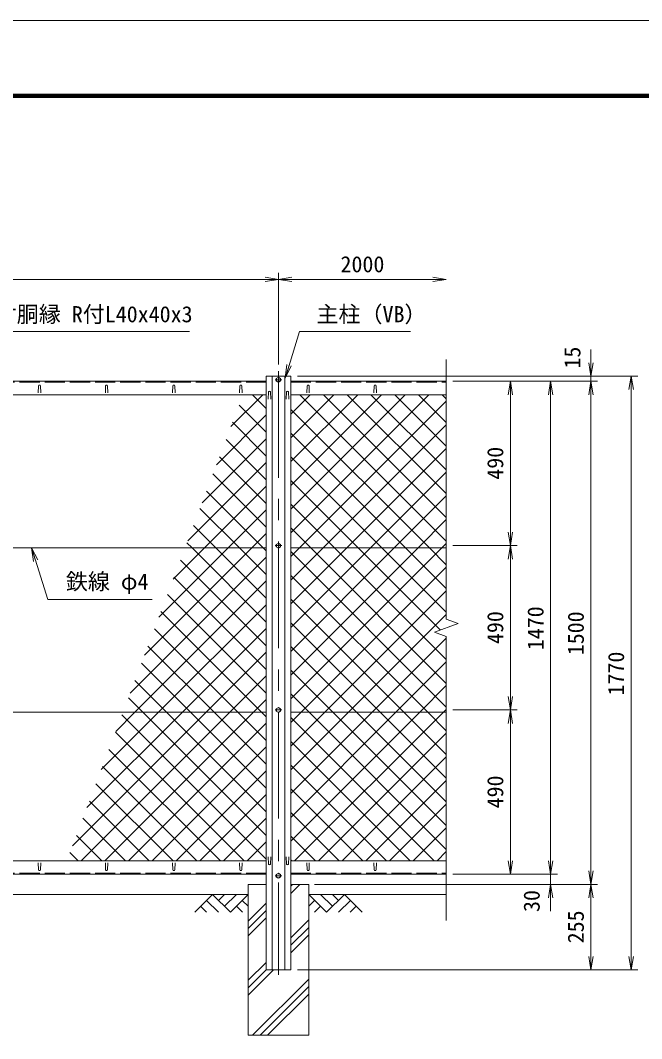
# Model space of a CAD drawing. Units: millimetres, scale not verified. Extents: x -4200 to 4200, y -2970 to 2970.
# Drawn here: x -2149 to -298, y -66 to 2970 of the extents above; entities that cross this region are included whole.
import ezdxf
from ezdxf.enums import TextEntityAlignment as Align

# ---------------------------------------------------------------- set-up
doc = ezdxf.new("R2010")
doc.units = ezdxf.units.MM
doc.header["$LTSCALE"] = 10
doc.linetypes.add('DASHED', pattern=[7.5, 6, -1.5])
doc.linetypes.add('USER1', pattern=[50.8, 31.75, -6.35, 6.35, -6.35])
for name, color, linetype, lineweight in [('0-0_D-STR1', 1, 'Continuous', 18), ('0-1_D-BMK', 2, 'USER1', 13), ('0-2_D-STR-DIM', 7, 'Continuous', 13), ('0-3_D-STR3', 3, 'Continuous', 13), ('0-4_D-BGD', 7, 'Continuous', 18), ('0-5_D-STR4', 7, 'Continuous', 18), ('0-6_D-DCR-HCH', 7, 'Continuous', 13), ('0-7_D-STR-TXT', 7, 'Continuous', 13), ('0-8_0', 7, 'Continuous', 18), ('0-A_D-STR2', 7, 'Continuous', 13), ('0-B_D-TTL', 7, 'Continuous', 18)]:
    doc.layers.add(name, color=color, linetype=linetype, lineweight=lineweight)
doc.styles.add('ＭＳ ゴシック', font='')
doc.styles.get('ＭＳ ゴシック').set_extended_font_data('MS Gothic')

# ---------------------------------------------------------------- blocks, each defined once
blk = doc.blocks.new('_Open')
at = {"layer": '0-8_0'}
blk.add_line((-10, 1.667), (0, 0), dxfattribs=at)
blk.add_lwpolyline([(-10, -1.667), (0, 0), (-10, 0)], dxfattribs=at)

msp = doc.modelspace()

# ---------------------------------------------------------------- linework, layer by layer
at = {"layer": '0-0_D-STR1'}
for p, q in [((-1416.47, 1893.92), (-3354.97, 1893.92)), ((-1398.97, 138.92), (-1398.97, 1908.92)), ((-1360.97, 138.92), (-1360.97, 1908.92)), ((-1343.47, 138.92), (-1343.47, 1908.92)), ((-1343.47, 1893.92), (-879.97, 1893.92)), ((-3354.97, 1853.92), (-1416.47, 1853.92)), ((-2094.97, 1880.79), (-2095.72, 1859.29)), ((-2088.97, 1880.79), (-2088.22, 1859.29)), ((-1894.97, 1880.79), (-1895.72, 1859.29)), ((-1888.97, 1880.79), (-1888.22, 1859.29)), ((-1694.97, 1880.79), (-1695.72, 1859.29)), ((-1688.97, 1880.79), (-1688.22, 1859.29)), ((-1494.97, 1880.79), (-1495.72, 1859.29)), ((-1488.97, 1880.79), (-1488.22, 1859.29)), ((-1409.97, 1862.3), (-1410.72, 1840.8)), ((-1403.97, 1862.3), (-1403.22, 1840.8)), ((-1355.97, 1862.3), (-1356.72, 1840.8)), ((-1349.97, 1862.3), (-1349.22, 1840.8)), ((-879.97, 1853.92), (-1343.47, 1853.92)), ((-1294.97, 1880.79), (-1295.72, 1859.29)), ((-1288.97, 1880.79), (-1288.22, 1859.29)), ((-1094.97, 1880.79), (-1095.72, 1859.29)), ((-1088.97, 1880.79), (-1088.22, 1859.29)), ((-3354.97, 463.92), (-1416.47, 463.92)), ((-2094.97, 437.05), (-2095.72, 458.55)), ((-2088.97, 437.05), (-2088.22, 458.55)), ((-1894.97, 437.05), (-1895.72, 458.55)), ((-1888.97, 437.05), (-1888.22, 458.55)), ((-1694.97, 437.05), (-1695.72, 458.55)), ((-1688.97, 437.05), (-1688.22, 458.55)), ((-1494.97, 437.05), (-1495.72, 458.55)), ((-1488.97, 437.05), (-1488.22, 458.55)), ((-1409.97, 454.25), (-1410.72, 475.75)), ((-1403.97, 454.25), (-1403.22, 475.75)), ((-1355.97, 454.25), (-1356.72, 475.75)), ((-1349.97, 454.25), (-1349.22, 475.75)), ((-879.97, 463.92), (-1343.47, 463.92)), ((-1294.97, 437.05), (-1295.72, 458.55)), ((-1288.97, 437.05), (-1288.22, 458.55)), ((-1094.97, 437.05), (-1095.72, 458.55)), ((-1088.97, 437.05), (-1088.22, 458.55)), ((-1416.47, 423.92), (-3354.97, 423.92)), ((-1343.47, 423.92), (-879.97, 423.92)), ((-1416.47, 138.92), (-1343.47, 138.92))]:
    msp.add_line(p, q, dxfattribs=at)
at = {"layer": '0-0_D-STR1', "linetype": 'DASHED'}
for p, q in [((-1416.47, 1890.92), (-3354.97, 1890.92)), ((-1343.47, 1890.92), (-879.97, 1890.92)), ((-1416.47, 426.92), (-3354.97, 426.92)), ((-1343.47, 426.92), (-879.97, 426.92))]:
    msp.add_line(p, q, dxfattribs=at)
at = {"layer": '0-0_D-STR1'}
msp.add_lwpolyline([(-1416.47, 138.92), (-1416.47, 1908.92), (-1343.47, 1908.92)], dxfattribs=at)
for centre, start, end in [((-2091.97, 1879.54), 22.61986, 157.38014), ((-1891.97, 1879.54), 22.61986, 157.38014), ((-1691.97, 1879.54), 22.61986, 157.38014), ((-1491.97, 1879.54), 22.61986, 157.38014), ((-1291.97, 1879.54), 22.61986, 157.38014), ((-1091.97, 1879.54), 22.61986, 157.38014), ((-1406.97, 1861.05), 22.61986, 157.38014), ((-1352.97, 1861.05), 22.61986, 157.38014), ((-2091.97, 438.3), 202.61986, 337.38014), ((-1891.97, 438.3), 202.61986, 337.38014), ((-1691.97, 438.3), 202.61986, 337.38014), ((-1491.97, 438.3), 202.61986, 337.38014), ((-1406.97, 455.5), 202.61986, 337.38014), ((-1352.97, 455.5), 202.61986, 337.38014), ((-1291.97, 438.3), 202.61986, 337.38014), ((-1091.97, 438.3), 202.61986, 337.38014)]:
    msp.add_arc(centre, 3.25, start, end, dxfattribs=at)
at = {"layer": '0-1_D-BMK'}
for p, q in [((-1379.97, 1923.92), (-1379.97, 123.92)), ((-1369.97, 1898.42), (-1389.97, 1898.42)), ((-1369.97, 1403.92), (-1389.97, 1403.92)), ((-1369.97, 913.92), (-1389.97, 913.92)), ((-1369.97, 419.42), (-1389.97, 419.42))]:
    msp.add_line(p, q, dxfattribs=at)
at = {"layer": '0-2_D-STR-DIM'}
for p, q in [((-1379.97, 1943.92), (-1379.97, 2217.7)), ((-1379.97, 1943.92), (-1379.97, 2217.7)), ((-3379.97, 2197.7), (-1379.97, 2197.7)), ((-1379.97, 2197.7), (-879.97, 2197.7)), ((-448.93, 1948.92), (-448.93, 1988.92)), ((-879.97, 1958.37), (-879.97, 1184.57)), ((-1323.47, 1908.92), (-428.93, 1908.92)), ((-1323.47, 1908.92), (-308.93, 1908.92)), ((-859.97, 1893.92), (-668.93, 1893.92)), ((-859.97, 1893.92), (-548.93, 1893.92)), ((-859.97, 1893.92), (-428.93, 1893.92)), ((-859.97, 1893.92), (-428.93, 1893.92)), ((-688.93, 1403.92), (-688.93, 1893.92)), ((-568.93, 1893.92), (-568.93, 423.92)), ((-448.93, 1893.92), (-448.93, 1908.92)), ((-448.93, 1893.92), (-448.93, 393.92)), ((-328.93, 138.92), (-328.93, 1908.92)), ((-448.93, 1853.92), (-448.93, 1813.92)), ((-859.97, 1403.92), (-668.93, 1403.92)), ((-859.97, 1403.92), (-668.93, 1403.92)), ((-688.93, 1403.92), (-688.93, 913.92)), ((-844.74, 1171.74), (-879.97, 1184.57)), ((-915.21, 1146.09), (-844.74, 1171.74)), ((-879.97, 1133.27), (-915.21, 1146.09)), ((-879.97, 1133.27), (-879.97, 286.61)), ((-859.97, 913.92), (-668.93, 913.92)), ((-859.97, 913.92), (-668.93, 913.92)), ((-688.93, 423.92), (-688.93, 913.92)), ((-568.93, 463.92), (-568.93, 503.92)), ((-859.97, 423.92), (-668.93, 423.92)), ((-859.97, 423.92), (-548.93, 423.92)), ((-859.97, 423.92), (-548.93, 423.92)), ((-568.93, 423.92), (-568.93, 393.92)), ((-1272.2, 393.92), (-428.93, 393.92)), ((-1269.97, 393.92), (-548.93, 393.92)), ((-1269.97, 393.92), (-428.93, 393.92)), ((-448.93, 393.92), (-448.93, 138.92)), ((-568.93, 353.92), (-568.93, 313.92)), ((-1323.47, 138.92), (-428.93, 138.92)), ((-1323.47, 138.92), (-308.93, 138.92))]:
    msp.add_line(p, q, dxfattribs=at)
at = {"layer": '0-3_D-STR3'}
for p, q in [((-1379.97, 1905.92), (-1386.47, 1902.17)), ((-1386.47, 1902.17), (-1386.47, 1894.66)), ((-1386.47, 1894.66), (-1379.97, 1890.91)), ((-1373.47, 1902.17), (-1379.97, 1905.92)), ((-1379.97, 1890.91), (-1373.47, 1894.66)), ((-1373.47, 1894.66), (-1373.47, 1902.17)), ((-1416.47, 1397.17), (-3354.97, 1397.17)), ((-879.97, 1397.17), (-1343.47, 1397.17)), ((-1379.97, 921.42), (-1386.47, 917.67)), ((-1386.47, 917.67), (-1386.47, 910.16)), ((-1373.47, 917.67), (-1379.97, 921.42)), ((-1373.47, 910.16), (-1373.47, 917.67)), ((-1416.47, 907.17), (-3354.97, 907.17)), ((-1386.47, 910.16), (-1379.97, 906.41)), ((-1379.97, 906.41), (-1373.47, 910.16)), ((-879.97, 907.17), (-1343.47, 907.17)), ((-1379.97, 426.92), (-1386.47, 423.17)), ((-1373.47, 423.17), (-1379.97, 426.92)), ((-1386.47, 423.17), (-1386.47, 415.66)), ((-1386.47, 415.66), (-1379.97, 411.91)), ((-1379.97, 411.91), (-1373.47, 415.66)), ((-1373.47, 415.66), (-1373.47, 423.17))]:
    msp.add_line(p, q, dxfattribs=at)
msp.add_lwpolyline([(-1373.47, 1407.67), (-1379.97, 1411.42), (-1386.47, 1407.67), (-1386.47, 1400.16), (-1379.97, 1396.41), (-1373.47, 1400.16)], close=True, dxfattribs=at)
for centre in [(-1379.97, 1898.42), (-1379.97, 1403.92), (-1379.97, 913.92), (-1379.97, 419.42)]:
    msp.add_circle(centre, 6.25, dxfattribs=at)
at = {"layer": '0-4_D-BGD'}
for p, q in [((-1469.97, 363.92), (-3289.97, 363.92)), ((-1289.97, 363.92), (-879.97, 363.92))]:
    msp.add_line(p, q, dxfattribs=at)
at = {"layer": '0-5_D-STR4'}
for p, q in [((-1469.97, 393.92), (-1469.97, -56.08)), ((-1416.47, 393.92), (-1469.97, 393.92)), ((-1289.97, 393.92), (-1343.47, 393.92)), ((-1289.97, 393.92), (-1289.97, -56.08)), ((-1289.97, -56.08), (-1469.97, -56.08))]:
    msp.add_line(p, q, dxfattribs=at)
at = {"layer": '0-6_D-DCR-HCH'}
for p, q in [((-1343.47, 366.86), (-1316.41, 393.92)), ((-1343.47, 388.95), (-1338.51, 393.92)), ((-1576.4, 363.92), (-1629.61, 310.71)), ((-1594.14, 346.18), (-1558.5, 310.71)), ((-1576.4, 363.92), (-1523.19, 310.71)), ((-1558.66, 346.18), (-1540.92, 363.92)), ((-1540.92, 328.44), (-1505.45, 363.92)), ((-1523.19, 310.71), (-1469.97, 363.92)), ((-1487.71, 346.18), (-1469.97, 328.52)), ((-1469.97, 284.55), (-1416.47, 338.05)), ((-1236.76, 310.71), (-1289.97, 363.92)), ((-1272.24, 346.18), (-1289.97, 328.52)), ((-1219.03, 328.44), (-1254.5, 363.92)), ((-1183.55, 363.92), (-1236.76, 310.71)), ((-1201.2, 346.09), (-1219.03, 363.92)), ((-1165.81, 346.18), (-1201.45, 310.71)), ((-1183.55, 363.92), (-1130.34, 310.71)), ((-1611.87, 328.44), (-1594.05, 310.71)), ((-1505.45, 328.44), (-1487.63, 310.71)), ((-1469.97, 262.45), (-1416.47, 315.95)), ((-1254.5, 328.44), (-1272.32, 310.71)), ((-1148.08, 328.44), (-1165.89, 310.71)), ((-1469.97, 240.36), (-1416.47, 293.86)), ((-1343.47, 234.27), (-1289.97, 287.77)), ((-1343.47, 212.18), (-1289.97, 265.68)), ((-1343.47, 190.08), (-1289.97, 243.58)), ((-1469.97, 107.77), (-1416.47, 161.27)), ((-1469.97, 85.68), (-1416.47, 139.18)), ((-1469.97, 63.58), (-1394.64, 138.92)), ((-1457.05, -56.08), (-1289.97, 111)), ((-1434.96, -56.08), (-1289.97, 88.9)), ((-1412.86, -56.08), (-1289.97, 66.8))]:
    msp.add_line(p, q, dxfattribs=at)
at = {"layer": '0-7_D-STR-TXT'}
for points in [[(-1645.07, 2042.79), (-2342.95, 2042.79), (-2388.31, 1895.83)], [(-986.26, 2042.8), (-1317.64, 2042.8), (-1359.33, 1905.13)], [(-1755.92, 1243.54), (-2067.25, 1243.54), (-2115.34, 1395.26)]]:
    msp.add_lwpolyline(points, dxfattribs=at)
at = {"layer": '0-A_D-STR2'}
for p, q in [((-1521.75, 1758.86), (-1426.69, 1853.92)), ((-1416.47, 1812.52), (-1457.87, 1853.92)), ((-1343.47, 1795.71), (-1285.27, 1853.92)), ((-1343.47, 1725), (-1214.56, 1853.92)), ((-1343.47, 1654.29), (-1143.85, 1853.92)), ((-1343.47, 1583.58), (-1073.14, 1853.92)), ((-1343.47, 1512.87), (-1002.43, 1853.92)), ((-1343.47, 1442.16), (-931.72, 1853.92)), ((-879.97, 1417.44), (-1316.45, 1853.92)), ((-879.97, 1488.15), (-1245.74, 1853.92)), ((-879.97, 1558.86), (-1175.03, 1853.92)), ((-879.97, 1629.57), (-1104.32, 1853.92)), ((-879.97, 1700.28), (-1033.61, 1853.92)), ((-879.97, 1770.99), (-962.9, 1853.92)), ((-879.97, 1841.7), (-892.19, 1853.92)), ((-1416.47, 1741.81), (-1497.56, 1822.9)), ((-1317.76, 1397.17), (-879.97, 1834.95)), ((-1564.66, 1645.24), (-1416.47, 1793.42)), ((-930.41, 1397.17), (-1343.47, 1810.23)), ((-1416.47, 1671.1), (-1516.95, 1771.57)), ((-1247.05, 1397.17), (-879.97, 1764.24)), ((-1001.12, 1397.17), (-1343.47, 1739.52)), ((-1607.57, 1531.62), (-1416.47, 1722.71)), ((-1416.47, 1600.38), (-1536.33, 1720.24)), ((-1176.34, 1397.17), (-879.97, 1693.53)), ((-1650.49, 1417.99), (-1416.47, 1652)), ((-1416.47, 1529.67), (-1555.72, 1668.92)), ((-1416.47, 1458.96), (-1575.1, 1617.59)), ((-1105.63, 1397.17), (-879.97, 1622.82)), ((-1600.6, 1397.17), (-1416.47, 1581.29)), ((-1425.39, 1397.17), (-1594.49, 1566.26)), ((-1034.91, 1397.17), (-879.97, 1552.11)), ((-1213.26, 1397.17), (-1343.47, 1527.38)), ((-1496.1, 1397.17), (-1613.87, 1514.94)), ((-1529.89, 1397.17), (-1416.47, 1510.58)), ((-1566.81, 1397.17), (-1633.26, 1463.61)), ((-964.2, 1397.17), (-879.97, 1481.4)), ((-1459.18, 1397.17), (-1416.47, 1439.87)), ((-1283.97, 1397.17), (-1343.47, 1456.67)), ((-1779.22, 1077.12), (-1459.18, 1397.17)), ((-1736.31, 1190.75), (-1529.89, 1397.17)), ((-1693.4, 1304.37), (-1600.6, 1397.17)), ((-1637.52, 1397.17), (-1652.64, 1412.29)), ((-1416.47, 1176.12), (-1637.52, 1397.17)), ((-1416.47, 1246.83), (-1566.81, 1397.17)), ((-1416.47, 1317.54), (-1496.1, 1397.17)), ((-1416.47, 1388.25), (-1425.39, 1397.17)), ((-1343.47, 1371.45), (-1317.76, 1397.17)), ((-1343.47, 1300.74), (-1247.05, 1397.17)), ((-1343.47, 1230.03), (-1176.34, 1397.17)), ((-1343.47, 1159.32), (-1105.63, 1397.17)), ((-1343.47, 1088.61), (-1034.91, 1397.17)), ((-1343.47, 1017.9), (-964.2, 1397.17)), ((-1343.47, 947.19), (-893.49, 1397.17)), ((-879.97, 993.17), (-1283.97, 1397.17)), ((-879.97, 1063.88), (-1213.26, 1397.17)), ((-879.97, 1276.02), (-1001.12, 1397.17)), ((-879.97, 1346.73), (-930.41, 1397.17)), ((-893.49, 1397.17), (-879.97, 1410.69)), ((-1822.14, 963.5), (-1416.47, 1369.16)), ((-879.97, 922.46), (-1343.47, 1385.96)), ((-1416.47, 1105.41), (-1672.02, 1360.96)), ((-1312.78, 907.17), (-879.97, 1339.98)), ((-1416.47, 1034.7), (-1691.41, 1309.63)), ((-935.39, 907.17), (-1343.47, 1315.25)), ((-1807.76, 907.17), (-1416.47, 1298.45)), ((-1416.47, 963.99), (-1710.79, 1258.31)), ((-1242.07, 907.17), (-879.97, 1269.26)), ((-1737.05, 907.17), (-1416.47, 1227.74)), ((-1006.1, 907.17), (-1343.47, 1244.54)), ((-1430.36, 907.17), (-1730.18, 1206.98)), ((-1171.36, 907.17), (-879.97, 1198.55)), ((-1501.07, 907.17), (-1749.56, 1155.66)), ((-1666.34, 907.17), (-1416.47, 1157.03)), ((-1076.81, 907.17), (-1343.47, 1173.83)), ((-845.96, 1171.3), (-847.37, 1172.7)), ((-1100.65, 907.17), (-879.97, 1127.84)), ((-1571.78, 907.17), (-1768.95, 1104.33)), ((-1147.52, 907.17), (-1343.47, 1103.12)), ((-1595.63, 907.17), (-1416.47, 1086.32)), ((-1642.5, 907.17), (-1788.33, 1053)), ((-1218.23, 907.17), (-1343.47, 1032.41)), ((-1029.94, 907.17), (-879.97, 1057.13)), ((-1524.91, 907.17), (-1416.47, 1015.61)), ((-1713.21, 907.17), (-1807.72, 1001.68)), ((-959.23, 907.17), (-879.97, 986.42)), ((-1783.92, 907.17), (-1827.1, 950.35)), ((-1454.2, 907.17), (-1416.47, 944.9)), ((-1288.94, 907.17), (-1343.47, 961.7)), ((-1993.79, 509.01), (-1595.63, 907.17)), ((-1968.16, 463.92), (-1524.91, 907.17)), ((-1950.87, 622.63), (-1666.34, 907.17)), ((-1907.96, 736.25), (-1737.05, 907.17)), ((-1897.45, 463.92), (-1454.2, 907.17)), ((-1865.05, 849.88), (-1807.76, 907.17)), ((-1416.47, 469.01), (-1846.49, 899.03)), ((-1416.47, 539.72), (-1783.92, 907.17)), ((-1416.47, 610.44), (-1713.21, 907.17)), ((-1416.47, 681.15), (-1642.5, 907.17)), ((-1416.47, 751.86), (-1571.78, 907.17)), ((-1416.47, 822.57), (-1501.07, 907.17)), ((-1416.47, 893.28), (-1430.36, 907.17)), ((-1343.47, 876.48), (-1312.78, 907.17)), ((-1343.47, 805.76), (-1242.07, 907.17)), ((-1343.47, 735.05), (-1171.36, 907.17)), ((-1343.47, 664.34), (-1100.65, 907.17)), ((-1343.47, 593.63), (-1029.94, 907.17)), ((-1343.47, 522.92), (-959.23, 907.17)), ((-916.4, 463.92), (-1343.47, 890.99)), ((-879.97, 498.2), (-1288.94, 907.17)), ((-879.97, 568.91), (-1218.23, 907.17)), ((-879.97, 639.62), (-1147.52, 907.17)), ((-879.97, 710.33), (-1076.81, 907.17)), ((-879.97, 781.04), (-1006.1, 907.17)), ((-879.97, 851.75), (-935.39, 907.17)), ((-1826.74, 463.92), (-1416.47, 874.19)), ((-1482.09, 463.92), (-1865.87, 847.7)), ((-987.11, 463.92), (-1343.47, 820.28)), ((-1261.06, 463.92), (-879.97, 845)), ((-1552.8, 463.92), (-1885.25, 796.37)), ((-1756.03, 463.92), (-1416.47, 803.48)), ((-1190.35, 463.92), (-879.97, 774.29)), ((-1623.51, 463.92), (-1904.64, 745.05)), ((-1685.32, 463.92), (-1416.47, 732.76)), ((-1057.82, 463.92), (-1343.47, 749.57)), ((-1119.64, 463.92), (-879.97, 703.58)), ((-1694.22, 463.92), (-1924.02, 693.72)), ((-1128.53, 463.92), (-1343.47, 678.86)), ((-1764.93, 463.92), (-1943.41, 642.39)), ((-1614.61, 463.92), (-1416.47, 662.05)), ((-1199.25, 463.92), (-1343.47, 608.15)), ((-1048.93, 463.92), (-879.97, 632.87)), ((-1835.64, 463.92), (-1962.79, 591.07)), ((-1543.9, 463.92), (-1416.47, 591.34)), ((-978.21, 463.92), (-879.97, 562.16)), ((-1906.35, 463.92), (-1982.18, 539.74)), ((-1473.19, 463.92), (-1416.47, 520.63)), ((-1269.96, 463.92), (-1343.47, 537.44)), ((-1977.06, 463.92), (-2001.56, 488.42)), ((-907.5, 463.92), (-879.97, 491.45)), ((-1340.67, 463.92), (-1343.47, 466.72))]:
    msp.add_line(p, q, dxfattribs=at)
for points in [[(-879.97, 1205.31), (-1071.84, 1397.17), (-1343.47, 1668.81)], [(-897.81, 1152.43), (-1142.55, 1397.17), (-1343.47, 1598.1)], [(-1331.77, 463.92), (-888.52, 907.17), (-879.97, 915.71)]]:
    msp.add_lwpolyline(points, dxfattribs=at)
at = {"layer": '0-B_D-TTL', "color": 2}
msp.add_lwpolyline([(-4200, 2970), (4200, 2970), (4200, -2970), (-4200, -2970)], close=True, dxfattribs=at)
at = {"layer": '0-B_D-TTL'}
for points in [[(-3930, 2750), (3930, 2750), (3930, -2750), (-3930, -2750)], [(-3927.5, 2747.5), (3927.5, 2747.5), (3927.5, -2747.5), (-3927.5, -2747.5)], [(-3925, 2745), (3925, 2745), (3925, -2745), (-3925, -2745)], [(-3922.5, 2742.5), (3922.5, 2742.5), (3922.5, -2742.5), (-3922.5, -2742.5)], [(-3920, 2740), (3920, 2740), (3920, -2740), (-3920, -2740)]]:
    msp.add_lwpolyline(points, close=True, dxfattribs=at)

# ---------------------------------------------------------------- block references
at = {"layer": '0-2_D-STR-DIM', "xscale": 4, "yscale": 4}
for p in [(-1379.97, 2197.7), (-879.97, 2197.7)]:
    msp.add_blockref('_Open', p, dxfattribs=at)
for p, rotation in [((-1379.97, 2197.7), 180), ((-448.93, 1908.92), 270), ((-688.93, 1893.92), 90), ((-568.93, 1893.92), 90), ((-448.93, 1893.92), 90), ((-448.93, 1893.92), 90), ((-328.93, 1908.92), 90), ((-688.93, 1403.92), 270), ((-688.93, 1403.92), 90), ((-688.93, 913.92), 270), ((-688.93, 913.92), 90), ((-688.93, 423.92), 270), ((-568.93, 423.92), 270), ((-568.93, 423.92), 270), ((-448.93, 393.92), 270), ((-568.93, 393.92), 90), ((-448.93, 393.92), 90), ((-448.93, 138.92), 270), ((-328.93, 138.92), 270)]:
    msp.add_blockref('_Open', p, dxfattribs=dict(at, rotation=rotation))
at = {"layer": '0-7_D-STR-TXT', "xscale": 4, "yscale": 4}
for p, rotation in [((-1359.91, 1903.22), 253.14944), ((-2115.95, 1397.17), 107.58773)]:
    msp.add_blockref('_Open', p, dxfattribs=dict(at, rotation=rotation))

# ---------------------------------------------------------------- texts
at = {"layer": '0-2_D-STR-DIM', "style": 'ＭＳ ゴシック'}
msp.add_text('2000', height=48.09, dxfattribs=at).set_placement((-1195.24, 2204.45), align=Align.BOTTOM_LEFT)
for s, p in [('15', (-465.87, 1931.74)), ('490', (-695.68, 1600.41)), ('1470', (-575.68, 1092)), ('490', (-695.68, 1110.41)), ('1500', (-455.68, 1077)), ('1770', (-335.68, 957)), ('490', (-695.68, 620.41)), ('30', (-587.19, 311.49)), ('255', (-455.68, 218.05))]:
    msp.add_text(s, height=48.09, rotation=90, dxfattribs=at).set_placement(p, align=Align.BOTTOM_LEFT)
at = {"layer": '0-7_D-STR-TXT', "style": 'ＭＳ ゴシック'}
for s, p in [('主柱（VB）', (-1266.72, 2055.38)), ('爪付胴縁 R付L40x40x3', (-2291.01, 2055.37)), ('鉄線 φ4', (-2013.53, 1258.41))]:
    msp.add_text(s, height=48.09, dxfattribs=at).set_placement(p, align=Align.BOTTOM_LEFT)

doc.saveas('drawing.dxf')
